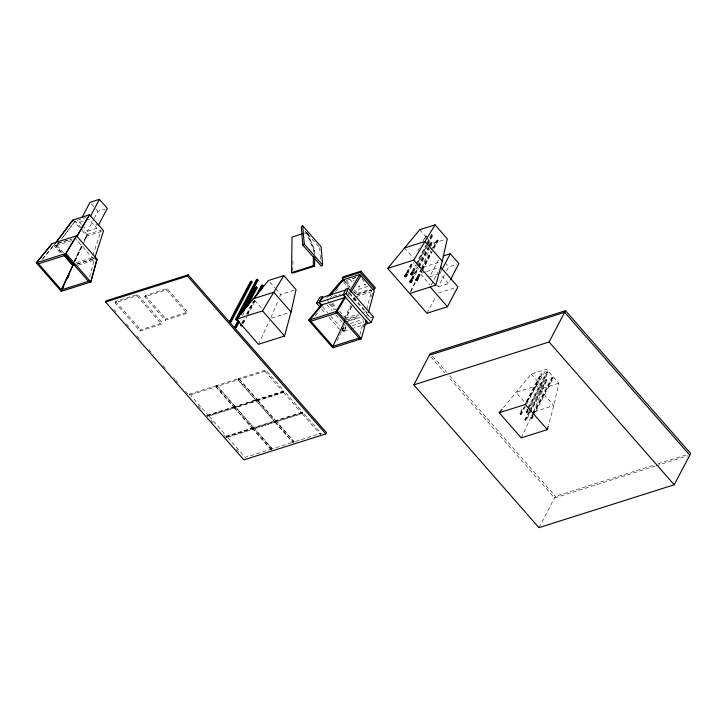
<?xml version="1.0" encoding="UTF-8"?>
<svg xmlns="http://www.w3.org/2000/svg" width="727" height="727" viewBox="0 0 727 727"><rect width="100%" height="100%" fill="white"/><g stroke="black" fill="none" stroke-linecap="round" stroke-linejoin="round"><path stroke-width="0.55" stroke-dasharray="3.63 2.73" d="M292.827 270.853L292.972 260.848M313.491 252.233L313.528 249.988L306.331 232.531L304.295 233.176M314.727 254.932L314.791 250.433L307.594 232.976L304.54 233.949M503.411 407.647L531.219 374.087L546.586 369.216L558.836 383.184L553.82 405.575L548.512 425.24M366.617 309.484L371.815 290.246L355.167 295.525M359.91 334.711L363.727 320.562M363.282 327.241L364.454 322.87M371.524 296.661L372.896 291.482M89.566 277.005L94.592 258.585M76.19 262.783L92.193 257.712L101.153 230.077L87.067 234.539L83.669 241.6L87.067 234.539L82.614 229.45M270.998 317.426L278.05 300.724M279.813 296.552L280.695 294.462L294.008 290.246M421.805 267.69L429.73 248.907M430.175 247.862L431.938 243.69L445.251 239.465M533.336 412.064L543.469 388.054L558.836 383.184M258.448 344.298L269.626 320.462M344.416 318.481L350.578 305.349M352.922 300.36L355.258 295.371M351.305 306.094L345.688 318.072L339.709 311.247M354.113 300.106L355.049 298.115M351.65 306.576L345.57 319.553L358.547 315.436M354.449 300.587L355.385 298.597M337.183 340.572L338.582 337.592M341.835 330.64L343.235 327.659M341.554 329.013L343.853 331.158L346.097 326.378M410.628 291.527L415.29 281.594M417.153 277.623L420.878 269.681M521.232 437.89L532.409 414.054M339.663 335.501L344.807 324.569M73.527 262.81L81.751 245.644M74.845 261.302L82.587 245.144M83.069 244.136L86.94 236.057L87.067 234.539L84.014 242.109M74.445 260.775L81.733 245.635M74.79 261.275L83.532 243.118M81.706 224.679L79.543 222.217L81.115 219.227M82.433 225.506L87.467 231.259L93.738 219.318M94.265 218.318L97.918 211.348L105.224 209.04M87.467 231.259L96.855 228.287L97.9 226.297M115.057 302.668L115.711 301.423L137.476 294.526L162.321 322.888L161.667 324.133L139.902 331.03L115.057 302.668L136.821 295.771L137.476 294.526M144.728 296.789L145.382 295.544L167.146 288.646L187.675 312.074L187.021 313.319L165.256 320.216L144.728 296.789L166.492 289.891L167.146 288.646M139.902 331.03L140.556 329.785L162.321 322.888M165.256 320.216L165.91 318.971L187.675 312.074M216.591 385.564L189.711 394.089L189.056 395.334L215.937 386.809L216.591 385.564L234.966 406.529L234.312 407.774L207.422 416.289L205.959 414.617M242.482 315.682L244.054 312.701M241.655 323.188L244.272 318.217M246.362 314.237L253.15 301.296M241.991 323.915L245.126 317.944M247.216 313.964L254.005 301.023M242.9 323.015L245.517 318.044M247.607 314.064L254.923 300.124M243.227 323.742L246.889 316.772M247.407 315.782L255.777 299.851M216.155 386.737L216.81 385.501L238.574 378.594L256.94 399.559L256.286 400.804L234.521 407.702L216.155 386.737L237.92 379.839L238.574 378.594M207.422 416.289L208.076 415.053L234.966 406.529M225.97 437.463L252.86 428.939L253.514 427.694L235.139 406.729L208.258 415.253L207.604 416.498L234.494 407.974L235.175 406.457L256.94 399.559M238.129 379.776L238.783 378.531L265.673 370.007L284.039 390.972L283.385 392.216L256.504 400.731L238.129 379.776L265.019 371.252L265.673 370.007M234.703 407.911L235.357 406.666L257.122 399.768L275.488 420.724L274.833 421.969L253.069 428.866L234.703 407.911L256.467 401.013L257.122 399.768M253.696 427.903L226.806 436.418L226.152 437.663L253.041 429.139L253.696 427.903L272.062 448.859L271.407 450.104L253.041 429.139M256.504 400.731L257.149 399.496L284.039 390.972M256.676 400.94L257.331 399.696L284.221 391.171L302.586 412.136L301.932 413.381L275.051 421.905L256.676 400.94L283.566 392.416L284.221 391.171M253.069 428.866L253.723 427.621L275.488 420.724M271.616 450.04L253.25 429.075L253.905 427.83L275.669 420.933L294.035 441.898L272.271 448.795L253.905 427.83M275.051 421.905L275.706 420.66L302.586 412.136M253.25 429.075L275.015 422.178L275.669 420.933M275.233 422.105L275.878 420.86L302.768 412.345L321.134 433.301L320.48 434.546L302.114 413.59L275.233 422.105L293.599 443.07M353.84 291.282L356.73 294.571L357.375 293.326L371.088 288.982M302.114 413.59L302.768 412.345M406.266 273.034L411.491 263.074M417.761 251.133L420.897 245.163M422.987 241.182L425.604 236.202L426.449 235.93L424.886 238.919M407.12 272.761L412.863 261.811M407.511 272.861L413.254 261.911M407.32 274.579L413.59 262.629M412.236 271.135L415.371 265.164M415.899 264.165L426.349 244.263M426.867 243.263L431.574 234.312L432.429 234.039L433.147 234.857L427.921 244.817M412.572 271.862L416.226 264.892M416.753 263.901L426.676 244.99M427.203 243.99L432.429 234.039M413.481 270.962L416.098 265.982M418.189 262.002L432.292 235.13L433.147 234.857M413.29 272.68L416.426 266.709M416.953 265.718L427.403 245.808M411.309 278.786L412.872 275.797M413.399 274.806L417.58 266.836M418.098 265.846L428.03 246.935M428.548 245.935L430.638 241.955L431.493 241.682L432.22 242.509L429.602 247.489M411.636 279.513L417.907 267.563M418.434 266.573L428.357 247.662M428.885 246.662L431.493 241.682M412.554 278.614L418.298 267.663M418.825 266.664L428.748 247.753M429.275 246.762L431.365 242.782L432.22 242.509M412.354 280.331L418.625 268.39M419.152 267.391L429.084 248.48M417.28 276.887L420.942 269.926M421.46 268.926L430.866 251.015M431.393 250.015L436.618 240.064L437.472 239.792L438.19 240.61L432.438 251.56M417.616 277.614L421.269 270.644M421.796 269.653L431.202 251.733M433.292 247.753L437.472 239.792M410.746 291.527L415.971 281.576M418.061 277.596L421.66 270.744M422.178 269.753L431.593 251.833M433.683 247.852L437.336 240.882L438.19 240.61M418.334 278.441L421.987 271.471M422.514 270.471L431.92 252.56M438.472 259.993L429.593 276.923L438.808 273.997M431.229 285.029L438.017 272.089M441.398 270.689L439.835 273.67L448.477 283.539L450.049 280.549M436.791 285.138L438.236 286.783L444.506 274.842M446.596 270.862L448.686 266.873L456.883 264.283M426.985 313.246L435.873 296.325M525.467 406.338L521.286 414.299L520.432 414.572L519.714 413.754L523.367 406.784M525.984 401.804L540.615 373.942L541.47 373.669L542.188 374.487L525.994 405.348M519.714 413.754L520.568 413.481L523.704 407.511M526.839 401.54L541.47 373.669M520.432 414.572L524.612 406.611M527.229 401.631L541.333 374.759L542.188 374.487M528.311 410.419L527.266 412.409L526.412 412.682L525.685 411.855L527.257 408.874M527.775 407.874L546.595 372.042L547.44 371.77L548.167 372.597L528.829 409.419M525.685 411.855L526.539 411.591L547.44 371.77M526.412 412.682L527.975 409.692M528.502 408.701L547.313 372.869L548.167 372.597M529.456 410.546L545.659 379.694L546.513 379.421L547.231 380.239L526.33 420.061L525.476 420.324L524.758 419.506L528.938 411.546M524.758 419.506L525.612 419.234L546.513 379.421M525.476 420.324L529.656 412.363M530.183 411.373L546.377 380.512L547.231 380.239M533.345 416.171L532.3 418.161L531.446 418.434L530.728 417.616L532.3 414.626M532.818 413.627L551.629 377.795L552.484 377.531L553.211 378.349L535.436 412.191M530.728 417.616L531.582 417.343L532.627 415.353M533.155 414.354L552.484 377.531M531.446 418.434L533.018 415.444M533.545 414.454L552.356 378.622L553.211 378.349M538.925 527.666L555.364 496.359L653.855 465.135M526.984 401.677L546.586 369.216M343.144 323.242L345.37 325.778L341.617 331.766L343.998 331.267L346.679 326.986M75.19 220.972L61.595 239.038L75.19 220.972L81.869 228.605M42.757 258.83L54.452 244.517L61.804 252.905M42.23 259.394L54.452 244.517M315.245 315.918L319.398 310.883M330.594 297.579L332.03 295.853M335.61 291.527L338.473 288.065M366.526 315.218L367.871 314.664M373.478 316.863L370.779 317.972L347.824 291.772M77.198 220.336L86.249 217.464M79.543 222.217L84.759 220.563M85.804 220.236L88.939 219.245L96.855 228.287M57.651 243.436L71.119 239.165M58.605 243.2L72.073 238.929M71.773 240.628L56.833 245.362L54.543 244.426M101.489 231.44L86.931 236.057L81.024 229.305M76.989 264.001L94.61 258.412L92.193 257.712L75.981 239.256M76.98 264.183L94.601 258.594M77.998 265.3L94.919 259.93M346.288 280.486L356.684 277.187M356.003 277.505L349.86 279.459L352.74 282.748M353.204 280.477L354.058 280.204M422.887 267.354L440.135 261.884M333.339 296.298L340.563 294.008M367.717 286.402L358.502 289.319L356.339 286.856M347.751 293.417L349.823 292.763M271.634 318.126L288.892 312.665M425.54 271.898L420.151 273.606L430.23 285.12M426.613 271.562L438.472 267.8M356.73 294.571L371.488 289.891M356.321 296.598L372.96 291.318M438.236 286.783L448.477 283.539M345.498 318.135L358.475 314.019M363.882 312.31L366.044 311.619L367.19 312.692L365.027 313.382M347.206 319.835L359.038 316.081M348.36 320.907L360.192 317.154M345.734 321.988L360.392 317.345M438.517 292.999L455.765 287.528M350.132 323.47L362.691 319.489M342.617 328.677L346.87 327.332M352.195 325.641L363.9 321.925M343.853 331.158L350.241 329.131M351.305 328.795L363.018 325.087M253.514 427.694L226.624 436.218L208.258 415.253M272.062 448.859L245.172 457.383L226.806 436.418M295.326 441.489L321.134 433.301M534.418 411.718L553.82 405.575L536.535 385.846L516.052 392.335L524.694 402.204M658.18 463.762L687.406 454.502M655.145 466.107L554.492 498.013L447.986 376.477M656.227 465.762L687.615 455.811M326.559 297.852L327.75 297.607M92.184 257.749L94.601 258.458M313.528 249.988L314.791 250.433M306.331 232.531L307.221 233.094L314.773 251.406M367.717 315.018L370.016 317.163M431.574 234.312L432.292 235.13M436.618 240.064L437.336 240.882M546.595 372.042L547.313 372.869M551.629 377.795L552.356 378.622M425.604 236.202L426.322 237.02M430.638 241.955L431.365 242.782M419.688 229.714L426.176 237.111M426.894 237.929L431.938 243.69M445.088 262.765L448.686 266.873M540.615 373.942L541.333 374.759M545.659 379.694L546.377 380.512M531.219 374.087L543.469 388.054M404.521 247.962L413.163 257.831M526.539 411.591L527.266 412.409M531.582 417.343L532.3 418.161M520.568 413.481L521.286 414.299M525.612 419.234L526.33 420.061M432.474 356.121L446.623 372.269M449.604 375.668L555.364 496.359M430.857 356.93L445.015 373.078M361.792 278.814L364.745 282.185M304.949 230.95L307.157 233.467M307.894 234.303L318.908 246.88M346.57 280.995L350.896 285.929M354.494 290.046L357.375 293.326M345.198 281.422L350.241 287.174M343.126 279.913L349.787 287.519M353.486 291.736L354.967 293.426M343.417 281.849L347.851 286.92M349.578 292.836L367.117 312.846M347.86 293.917L349.351 295.625M332.23 302.723L335.965 306.985M331.785 303.822L336.274 308.939M327.377 300.415L329.613 302.968M330.358 303.813L335.583 309.775M329.167 304.068L334.411 310.056M326.841 304.631L332.03 310.556M335.738 314.782L342.408 322.397M322.506 306.739L327.695 312.665M330.658 316.045L339.554 326.196M342.517 329.576L343.998 331.267M321.607 308.939L325.314 313.164M329.022 317.39L339.391 329.231M269.89 282.131L274.924 287.892M275.651 288.71L280.695 294.462M254.714 300.387L261.92 308.611M265.019 371.252L283.385 392.216M283.566 392.416L301.932 413.381M91.438 203.951L95.037 208.067M95.764 208.885L97.918 211.348M166.492 289.891L187.021 313.319M238.783 378.531L257.149 399.496M257.331 399.696L275.706 420.66M275.878 420.86L294.253 441.825M237.92 379.839L256.286 400.804M256.467 401.013L274.833 421.969M275.015 422.178L293.381 443.134M95.955 224.143L97.436 225.833M145.382 295.544L165.91 318.971M72.891 220.027L80.288 228.469M216.81 385.501L235.175 406.457M235.357 406.666L253.723 427.621M136.821 295.771L161.667 324.133M215.937 386.809L234.312 407.774M234.494 407.974L252.86 428.939M115.711 301.423L140.556 329.785M189.711 394.089L208.076 415.053M113.694 309.329L115.938 311.892M126.407 323.833L128.643 326.396M136.867 335.774L141.356 340.899M148.835 349.423L153.315 354.549M163.039 365.636L166.029 369.052M173.499 377.577L174.998 379.285M175.743 380.139L177.988 382.702M185.467 391.226L187.702 393.789M198.171 405.73L200.416 408.292M210.885 420.233L213.12 422.796M223.589 434.737L225.833 437.3M236.302 449.241L239.383 452.757M63.467 252.887L56.842 245.326L54.543 244.372L61.895 252.76M53.653 245.208L60.986 253.578M346.479 289.764L348.46 292.508M319.644 247.725L319.925 250.96M320.289 255.286L320.662 259.603M58.869 242.654L56.833 245.362L58.878 242.618M359.102 285.956L358.247 286.229L358.965 287.047L359.82 286.783L359.102 285.956M365.072 284.066L364.218 284.33L364.936 285.157L365.79 284.884L365.072 284.066"/><path stroke-width="1.09" d="M314.691 257.176L314.555 266.173L292.79 273.07L291.527 272.625L292.063 237.057L302.259 233.821M314.555 266.173L313.292 265.728L313.428 256.731M52.18 243.545L36.359 262.801L38.64 263.765L65.521 255.25L65.812 253.469L76.508 235.839L52.18 243.545L36.35 262.901L61.204 291.263L61.313 289.782L72.827 265.482L74.908 264.837M97.036 259.266L95.41 258.821L97.018 259.257L90.811 281.876L88.376 281.204L65.694 255.304L65.957 253.514L76.489 235.83L97.018 259.257L90.811 282.003L61.368 291.336L61.495 289.855L72.836 265.5L64.012 255.422M64.939 254.568L73.045 263.819L72.909 265.337L64.094 255.277M72.991 263.801L72.845 265.319L74.917 264.655M291.045 311.983L296.053 289.591L283.812 275.624L268.445 280.495L236.42 319.153L258.448 344.298L284.548 336.019L291.045 311.983L273.752 292.254L253.269 298.742M409.701 293.517L435.8 285.248L442.289 261.202L447.296 238.82L435.055 224.843L419.688 229.714L387.673 268.381L426.985 313.246L447.468 306.749L457.919 286.847L440.635 267.118M368.462 312.292L374.241 290.927L360.919 275.724L350.932 292.281M344.871 296.789L335.883 311.701L360.029 339.255L361.383 338.7L366.399 320.125M502.012 409.346L499.204 412.745L521.232 437.89L547.331 429.612L548.213 426.331M94.946 257.394L103.57 230.777L89.521 214.756L72.891 220.036L55.225 243.472M343.298 294.771L345.598 289.237L348.297 288.128L373.478 316.863L371.179 322.397L368.48 323.506L343.298 294.771L345.997 293.663L348.297 288.128M61.368 291.336L63.731 286.256M67.511 278.141L68.929 275.097M332.902 346.352L359.002 338.082L360.147 339.155L334.047 347.424L332.902 346.352L345.052 320.516M61.204 291.263L63.603 286.202M66.957 279.113L68.874 275.06M82.16 217.237L90.003 202.306L99.39 199.334L107.314 208.376L98.427 225.297M90.502 216.255L99.39 199.334M105.569 302.041L106.215 300.796L188.157 274.824L326.459 432.656L325.805 433.901L243.872 459.873L105.569 302.041L187.502 276.069L188.157 274.824M229.596 321.325L250.497 281.503L251.351 281.24L252.069 282.058L231.168 321.87L230.314 322.143L229.596 321.325L230.45 321.052L251.351 281.24M237.147 319.98L236.293 320.253L235.566 319.426L256.477 279.613L257.322 279.341L258.049 280.168L238.71 316.99M236.42 319.153L257.322 279.341M240.991 311.292L242.036 309.302M250.397 293.372L251.442 291.382M239.347 321.652L236.211 327.632L235.357 327.895L234.639 327.077L238.292 320.107M241.428 314.137L255.54 287.265L256.395 286.992L257.113 287.81L247.189 306.721M234.639 327.077L235.493 326.805L238.629 320.834M243.327 311.874L256.395 286.992M248.943 302.023L251.033 298.034M255.241 297.316L261.511 285.366L262.365 285.093L263.092 285.92L260.475 290.9M257.14 295.053L262.365 285.093M344.48 280.595L342.317 278.132L342.971 276.887L360.892 271.207L375.305 287.647L374.65 288.892L372.542 289.564M342.317 278.132L360.238 272.452L360.892 271.207M407.32 274.579L406.275 276.569L405.421 276.842L404.694 276.015L405.739 274.024M404.694 276.015L405.548 275.742L406.593 273.752M413.29 272.68L412.245 274.67L411.391 274.942L410.673 274.124L411.718 272.134M410.673 274.124L411.527 273.852L412.572 271.862M412.354 280.331L411.309 282.321L410.455 282.594L409.737 281.767L410.782 279.777M409.737 281.767L410.591 281.503L411.636 279.513M410.455 282.594L411.5 280.604M418.334 278.441L417.289 280.431L416.435 280.695L415.717 279.877L416.762 277.887M415.717 279.877L416.571 279.604L417.616 277.614M441.925 269.69L450.286 253.768L458.928 263.628L450.567 279.559M413.808 384.874L430.239 353.567L565.524 310.683L690.65 453.466L674.211 484.782L538.925 527.666L413.808 384.874L549.094 341.99L565.524 310.683M76.853 236.575L89.53 214.756L76.789 236.548M235.566 319.426L262.52 310.883L283.812 275.624M335.883 311.701L337.228 311.147L345.652 297.17M349.86 291.064L359.856 274.497L360.846 275.869M387.673 268.381L413.772 260.102L435.055 224.843M499.204 412.745L525.303 404.476L526.421 402.613M65.521 255.25L66.648 253.387M316.418 303.014L320.171 297.025L322.561 296.525L318.808 302.514L316.418 303.014L320.125 307.248M55.216 243.518L72.891 220.036M319.08 302.35L343.562 294.589L345.552 297.343L321.07 305.104L319.08 302.35L323.451 297.061L345.434 290.091M308.593 320.225L309.784 319.971L333.92 347.524L332.73 347.77L308.593 320.225L321.925 304.059M309.784 319.971L322.57 304.468M330.322 295.344L343.208 279.768L359.856 274.497M328.022 296.171L341.935 280.168L343.126 279.913L329.213 295.916M302.714 225.788L301.278 226.76L302.841 245.126L321.207 266.091L322.643 265.119L321.08 246.753L302.714 225.788L304.277 244.154L322.643 265.119M302.841 245.126L304.277 244.154M65.812 253.469L36.359 262.801L38.622 263.883L61.313 289.782M61.495 289.855L88.376 281.331L90.811 282.003M251.215 282.33L252.069 282.058M258.049 280.168L257.194 280.44L256.477 279.613M291.527 272.625L313.292 265.728M256.258 288.083L257.113 287.81M263.092 285.92L262.238 286.193L261.511 285.366M404.521 247.962L425.004 241.473L442.289 261.202M443.116 256.04L450.286 253.768M241.464 324.914L240.61 325.178L241.337 326.005L242.182 325.732M364.082 324.751L368.335 323.397L366.035 321.252M429.375 355.23L564.652 312.337L689.778 455.129M549.094 341.99L674.211 484.782M413.772 260.102L435.8 285.248M430.184 287.02L447.468 306.749M411.527 273.852L412.245 274.67M416.571 279.604L417.289 280.431M525.303 404.476L547.331 429.612M405.548 275.742L406.275 276.569M410.591 281.503L411.309 282.321M360.238 272.452L374.65 288.892M345.997 293.663L371.179 322.397M337.228 311.147L361.383 338.7M318.808 302.514L321.77 305.894M262.52 310.883L284.548 336.019M230.45 321.052L231.168 321.87M235.493 326.805L236.211 327.632M187.502 276.069L325.805 433.901M65.957 253.514L90.811 281.876M335.956 311.574L309.875 319.844L310.865 321.216L336.946 312.946L335.956 311.574"/></g></svg>
